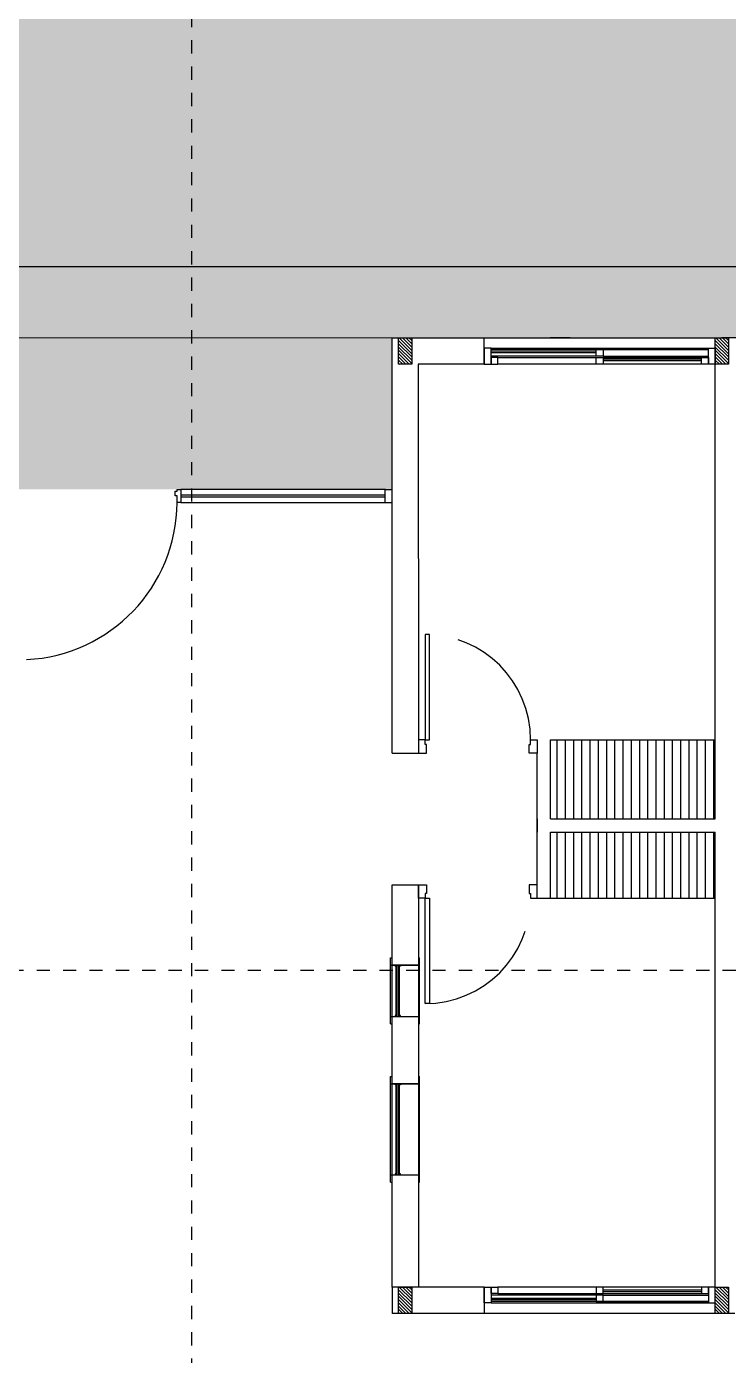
# Model space of a CAD drawing. Header units: metres. Extents: x -22 to 82, y -7 to 32.
# Drawn here: x -10.76 to -5.44, y 12.78 to 22.86 of the extents above; entities that cross this region are included whole.
import ezdxf

# ---------------------------------------------------------------- set-up
doc = ezdxf.new("R2010")
doc.units = ezdxf.units.M
doc.header["$LTSCALE"] = 2
doc.header["$MEASUREMENT"] = 0
for name, pattern in [('$0$DASHED', [0.75, 0.5, -0.25]), ('BORDER', [44.45, 12.7, -6.35, 12.7, -6.35, 0, -6.35]), ('DASHDOT', [25.4, 12.7, -6.35, 0, -6.35])]:
    doc.linetypes.add(name, pattern=pattern)
for name, color, linetype in [('PDF2_-FADE-IS-AFMONT', 160, 'CONTINUOUS'), ('ZHATCH_VEREDA', 254, 'CONTINUOUS'), ('ZLINEA_DE_EJES', 6, 'BORDER'), ('ZSILUETAEDIFICIO', 253, 'CONTINUOUS'), ('ZVEREDA', 253, 'CONTINUOUS')]:
    doc.layers.add(name, color=color, linetype=linetype)

msp = doc.modelspace()

# ---------------------------------------------------------------- hatches: boundary and pattern name
at = {"layer": 'ZHATCH_VEREDA'}
h = msp.add_hatch(color=256, dxfattribs=at)
h.dxf.hatch_style = 1
h.paths.add_polyline_path([(-5.493, 30.05), (-19.189, 30.05), (-19.189, 20.497), (-18.245, 20.5), (-10.844, 20.499), (-10.845, 19.35), (-7.994, 19.35), (-7.994, 20.5), (10.205, 20.5), (10.205, 24.6), (10.106, 24.6), (10.106, 24.5), (10.105, 24.5), (10.105, 22.911), (7.706, 22.911), (7.705, 24.5), (7.705, 24.5), (7.705, 24.6), (2.906, 24.6), (2.906, 24.499), (2.906, 24.5), (2.905, 22.903), (0.491, 22.911), (0.505, 24.6), (-4.881, 24.6), (-5.493, 24.6)])
at = {"layer": 'ZSILUETAEDIFICIO'}
h = msp.add_hatch(dxfattribs=at)
h.set_pattern_fill('ANSI31', color=256, scale=0.14, angle=90)
h.set_pattern_definition([(135, (-2.949241, 121.854648), (-0.0123743687, -0.0123743687), [])])
h.paths.add_polyline_path([(-7.844, 20.5), (-7.944, 20.5), (-7.944, 20.3), (-7.844, 20.3)])
h = msp.add_hatch(dxfattribs=at)
h.set_pattern_fill('ANSI31', color=256, scale=0.14, angle=90)
h.set_pattern_definition([(135, (-0.549241, 121.854648), (-0.0123743687, -0.0123743687), [])])
h.paths.add_polyline_path([(-5.444, 20.5), (-5.544, 20.5), (-5.544, 20.3), (-5.444, 20.3)])
h = msp.add_hatch(dxfattribs=at)
h.set_pattern_fill('ANSI31', color=256, scale=0.14, angle=90)
h.set_pattern_definition([(135, (-2.949241, 114.654648), (-0.0123743687, -0.0123743687), [])])
h.paths.add_polyline_path([(-7.844, 13.3), (-7.944, 13.3), (-7.944, 13.1), (-7.844, 13.1)])
h = msp.add_hatch(dxfattribs=at)
h.set_pattern_fill('ANSI31', color=256, scale=0.14, angle=90)
h.set_pattern_definition([(135, (-0.549241, 114.654648), (-0.0123743687, -0.0123743687), [])])
h.paths.add_polyline_path([(-5.444, 13.3), (-5.544, 13.3), (-5.544, 13.1), (-5.444, 13.1)])
at = {"layer": 'ZVEREDA'}
h = msp.add_hatch(dxfattribs=at)
h.set_pattern_fill('AR-SAND', color=256, scale=0.08)
h.set_pattern_definition([(37.5, (100.32176, 117.4582), (-0.00503947, 0.1541459), [0, -0.1216, 0, -0.136, 0, -0.13]), (7.5, (100.32176, 117.4582), (0.14158214, 0.22577169), [0, -0.0656, 0, -0.1096, 0, -0.042]), (327.5, (100.22336, 117.4582), (0.24913135, 0.00045272), [0, -0.04, 0, -0.144, 0, -0.188]), (317.5, (100.22336, 117.4582), (0.24049013, 0.07021405), [0, -0.02, 0, -0.0944, 0, -0.108])])
h.paths.add_polyline_path([(31.458, 30.1), (-5.58, 30.142), (-5.496, 24.71), (0.505, 24.715), (0.505, 23.025), (2.905, 23.025), (2.906, 24.715), (7.706, 24.715), (7.706, 23.025), (10.105, 23.025), (10.106, 24.715), (12.506, 24.715), (14.906, 24.715), (14.906, 23.025), (17.305, 23.025), (17.306, 24.715), (22.105, 24.635), (22.105, 23.025), (24.505, 23.025), (24.505, 24.634), (31.458, 24.615), (29.306, 24.615), (29.306, 20.611), (30.506, 20.613), (30.506, 24.615), (31.458, 24.615)])
h.paths.add_polyline_path([(3.275, 29.847), (21.851, 29.847), (21.851, 26.263), (3.275, 26.263)], flags=16)
edge = h.paths.add_edge_path(flags=0)
edge.add_line((4.191, 28.453), (4.192, 28.453))
edge.add_arc((4.031, 28.479), 0.163, 351.0385, 357.366)
edge.add_arc((4.113, 28.475), 0.0811, 344.5372, 357.3661, ccw=False)
edge = h.paths.add_edge_path(flags=0)
edge.add_arc((4.129, 28.484), 0.0424, 8.4462, 17.0428)
edge.add_arc((4.049, 28.469), 0.125, 3.3255, 12.6571, ccw=False)
edge.add_arc((4.01, 28.466), 0.163, 3.3255, 5.868)
edge.add_arc((4.024, 28.468), 0.149, 5.8679, 8.4462)
edge = h.paths.add_edge_path(flags=0)
edge.add_arc((4.188, 27.71), 0.00551, 0, 44.6492, ccw=False)
edge.add_line((4.193, 27.71), (4.193, 27.711))
edge.add_arc((4.083, 27.721), 0.111, 354.3758, 357.7808)
edge.add_arc((4.083, 27.727), 0.111, 354.846, 363.6004)
edge.add_arc((4.265, 27.716), 0.0736, 165.5855, 181.0366)
edge = h.paths.add_edge_path(flags=0)
edge.add_ellipse((4.156, 27.552), major_axis=(-0.005, 0.552), ratio=0.076457, start_angle=264.4117, end_angle=281.9146, ccw=False)
edge.add_arc((-177.003, 27.246), 181.202, 0, 0.07994, ccw=False)
edge.add_line((4.198, 27.246), (4.21, 27.659))
edge.add_ellipse((4.187, 27.778), major_axis=(0.016, -0.108), ratio=0.516109, start_angle=337.0553, end_angle=345.8043, ccw=False)
edge = h.paths.add_edge_path(flags=0)
edge.add_arc((387.038, 26.573), 383.177, 179.79628, 179.82272, ccw=False)
edge.add_arc((63.477, 27.724), 59.614, 179.62423, 179.79628, ccw=False)
edge.add_arc((107.913, 27.433), 104.051, 179.48922, 179.62423, ccw=False)
edge.add_arc((4.909, 28.326), 1.043, 173.5744, 178.1176, ccw=False)
edge.add_arc((3.942, 28.436), 0.0701, 136.944, 174.9431, ccw=False)
edge.add_arc((3.94, 28.445), 0.0627, 98.5726, 141.1717, ccw=False)
edge.add_arc((3.972, 28.274), 0.237, 91.7834, 100.1162, ccw=False)
edge.add_arc((4.161, 22.186), 6.328, 91.0127, 91.7834, ccw=False)
edge.add_line((4.05, 28.513), (4.169, 28.515))
edge.add_line((4.169, 28.515), (4.18, 28.53))
edge.add_arc((4.191, 28.525), 0.0124, 51.761, 153.6132, ccw=False)
edge.add_line((4.198, 28.535), (4.198, 28.536))
edge.add_arc((4.193, 28.516), 0.0211, 75.9141, 183.0668)
edge.add_line((4.172, 28.515), (4.05, 28.513))
edge.add_arc((4.161, 22.186), 6.328, 91.0127, 91.7834)
edge.add_arc((3.972, 28.274), 0.237, 91.7834, 100.1162)
edge.add_arc((3.941, 28.445), 0.0627, 100.1162, 120.5229)
edge.add_arc((3.942, 28.437), 0.0701, 117.9506, 158.4595)
edge.add_arc((4.001, 28.416), 0.133, 159.246, 175.8968)
edge.add_arc((4.909, 28.351), 1.043, 175.8968, 179.4892)
edge.add_arc((107.913, 27.433), 104.051, 179.48922, 179.62423)
edge.add_arc((63.477, 27.724), 59.614, 179.62423, 179.79628)
edge.add_arc((387.038, 26.573), 383.177, 179.79628, 179.82272)
edge.add_line((3.863, 27.759), (3.885, 27.721))
edge.add_arc((3.929, 27.748), 0.0526, 211.8735, 222.0821)
edge.add_arc((3.94, 27.758), 0.0672, 222.0818, 230.2564)
edge.add_arc((3.958, 27.783), 0.0983, 231.4181, 254.9742)
edge.add_arc((3.959, 27.776), 0.0912, 253.174, 268.2173)
edge.add_arc((3.969, 41.249), 13.565, 269.9489, 270.3533)
edge.add_arc((4.05, 16.955), 10.73, 89.5076, 89.9854, ccw=False)
edge.add_arc((4.13, 27.54), 0.145, 64.1703, 85.4495, ccw=False)
edge.add_arc((4.192, 27.666), 0.00437, 1.4283, 68.3499, ccw=False)
edge.add_arc((4.197, 27.677), 0.0106, 212.0429, 263.0773, ccw=False)
edge.add_arc((4.201, 27.71), 0.0405, 231.8085, 252.485, ccw=False)
edge.add_arc((4.162, 27.663), 0.0209, 48.5314, 82.6306)
edge.add_arc((4.119, 27.133), 0.552, 85.311, 89.9948)
edge.add_arc((4.118, 16.955), 10.73, 89.9948, 90.3533)
edge.add_arc((4.074, 41.249), 13.565, 269.5047, 269.9091, ccw=False)
edge.add_arc((3.957, 27.777), 0.0912, 239.2648, 269.9489, ccw=False)
edge.add_arc((3.94, 27.758), 0.0672, 215.7669, 243.3781, ccw=False)
edge.add_line((3.886, 27.719), (3.863, 27.759))
edge = h.paths.add_edge_path(flags=0)
edge.add_arc((3.982, 27.777), 0.00397, 57.0935, 128.0095, ccw=False)
edge.add_arc((3.984, 27.777), 0.00357, -36.3961, 80.5164, ccw=False)
edge.add_arc((3.985, 27.776), 0.00181, 293.7972, 335.1241, ccw=False)
edge.add_arc((3.985, 27.776), 0.00219, 257.1682, 293.7965, ccw=False)
edge.add_arc((3.986, 27.779), 0.00532, 238.2827, 257.1685, ccw=False)
edge.add_arc((3.98, 27.777), 0.00343, 99.0297, 315.498, ccw=False)
edge = h.paths.add_edge_path(flags=0)
edge.add_arc((4.004, 27.777), 0.0042, 179.5419, 270.4581)
edge.add_arc((4.004, 27.777), 0.0042, 269.35, 383.1232)
edge.add_arc((4.004, 27.777), 0.0042, 19.9641, 182.4789)
edge = h.paths.add_edge_path(flags=0)
edge.add_arc((3.979, 28.43), 0.000965, 125.0908, 237.6009)
edge.add_arc((3.996, 28.407), 0.0279, 127.8062, 268.779)
edge.add_line((3.995, 28.379), (4.003, 28.386))
edge.add_arc((4.1, 28.388), 0.0974, 166.3647, 180.7016, ccw=False)
edge.add_arc((3.992, 28.42), 0.0168, 325.7976, 488.4775)
edge.add_arc((3.995, 28.452), 0.0238, 233.411, 272.5959)
edge.add_arc((3.987, 28.425), 0.01, 20.1732, 145.4473)

# ---------------------------------------------------------------- linework, layer by layer
at = {"layer": 'PDF2_-FADE-IS-AFMONT', "const_width": 0.00849, "elevation": 0}
msp.add_lwpolyline([(14.534, 9.311), (14.534, 4.305), (31.249, 4.305), (31.241, 20.5), (-18.464, 20.5)], dxfattribs=at)
at = {"layer": 'ZLINEA_DE_EJES', "linetype": 'DASHDOT', "ltscale": 0.001}
for p, q in [((-9.515, 30.357, 0), (-9.515, -5.109, 0)), ((-20.688, 15.703, 0), (33.382, 15.703, 0))]:
    msp.add_line(p, q, dxfattribs=at)
at = {"layer": 'ZSILUETAEDIFICIO'}
for p, q in [((31.206, 21.038), (-18.845, 21.038)), ((-7.994, 17.35), (-7.994, 20.5)), ((-7.994, 20.5), (-7.296, 20.5)), ((-7.296, 20.5), (-5.495, 20.5)), ((-7.295, 20.3), (-7.295, 20.5)), ((-6.645, 20.5), (-6.795, 20.5)), ((-5.545, 16.85), (-5.545, 20.5)), ((-4.894, 20.5, 0), (-5.494, 20.5, 0)), ((-7.244, 20.421, 0), (-5.595, 20.421, 0)), ((-6.446, 20.398, 0), (-7.244, 20.398, 0)), ((-6.446, 20.386, 0), (-7.244, 20.386, 0)), ((-5.595, 20.411, 0), (-6.446, 20.411, 0)), ((-6.393, 20.361, 0), (-5.595, 20.361, 0)), ((-7.295, 20.3), (-7.795, 20.3)), ((-7.795, 20.3), (-7.794, 17.35)), ((-7.191, 20.35, 0), (-6.446, 20.35, 0)), ((-5.648, 20.337, 0), (-6.393, 20.337, 0)), ((-5.648, 20.325, 0), (-6.393, 20.325, 0)), ((-7.709, 18.25, 0), (-7.744, 18.25, 0)), ((-7.744, 18.25, 0), (-7.744, 17.45, 0)), ((-7.709, 17.45, 0), (-7.709, 18.25, 0)), ((-7.794, 17.45, 0), (-7.794, 17.35, 0)), ((-7.744, 17.45, 0), (-7.794, 17.45, 0)), ((-7.744, 17.415, 0), (-7.744, 17.45, 0)), ((-7.744, 17.45, 0), (-7.709, 17.45, 0)), ((-6.944, 17.415, 0), (-6.944, 17.45, 0)), ((-6.944, 17.45, 0), (-6.894, 17.45, 0)), ((-6.894, 17.45, 0), (-6.894, 17.35, 0)), ((-6.794, 16.85), (-6.794, 17.45)), ((-6.794, 17.45), (-5.545, 17.45)), ((-7.994, 17.35), (-7.794, 17.35)), ((-7.794, 17.35, 0), (-7.734, 17.35, 0)), ((-7.734, 17.415, 0), (-7.744, 17.415, 0)), ((-7.734, 17.35, 0), (-7.734, 17.415, 0)), ((-6.954, 17.35, 0), (-6.954, 17.415, 0)), ((-6.954, 17.415, 0), (-6.944, 17.415, 0)), ((-6.894, 17.35, 0), (-6.954, 17.35, 0)), ((-6.894, 16.25), (-6.894, 17.35)), ((-6.894, 16.85), (-6.894, 16.75)), ((-6.794, 16.85), (-5.545, 16.85)), ((-6.894, 16.65), (-6.894, 16.75)), ((-6.794, 16.75), (-5.545, 16.75)), ((-6.794, 16.25), (-6.794, 16.75)), ((-5.545, 13.1), (-5.545, 16.75)), ((-7.994, 15.938), (-7.994, 16.35)), ((-7.994, 16.35), (-7.794, 16.35)), ((-7.794, 16.25, 0), (-7.794, 16.35, 0)), ((-7.794, 16.35, 0), (-7.734, 16.35, 0)), ((-7.794, 16.35), (-7.794, 15.741)), ((-7.734, 16.35, 0), (-7.734, 16.285, 0)), ((-6.894, 16.35, 0), (-6.954, 16.35, 0)), ((-6.954, 16.35, 0), (-6.954, 16.285, 0)), ((-6.894, 16.25, 0), (-6.894, 16.35, 0)), ((-7.744, 16.25, 0), (-7.794, 16.25, 0)), ((-7.734, 16.285, 0), (-7.744, 16.285, 0)), ((-7.744, 16.285, 0), (-7.744, 16.25, 0)), ((-7.744, 16.25, 0), (-7.709, 16.25, 0)), ((-7.744, 15.45, 0), (-7.744, 16.25, 0)), ((-7.709, 16.25, 0), (-7.709, 15.45, 0)), ((-6.954, 16.285, 0), (-6.944, 16.285, 0)), ((-6.944, 16.285, 0), (-6.944, 16.25, 0)), ((-6.944, 16.25, 0), (-6.894, 16.25, 0)), ((-6.894, 16.25), (-6.794, 16.25)), ((-6.794, 16.25), (-5.545, 16.25)), ((-7.994, 15.741, 0), (-7.994, 15.938)), ((-7.794, 15.741, 0), (-7.994, 15.741, 0)), ((-7.964, 15.741, 0), (-7.938, 15.741, 0)), ((-7.709, 15.45, 0), (-7.744, 15.45, 0)), ((-7.994, 15.351, 0), (-7.794, 15.351, 0)), ((-7.994, 14.842, 0), (-7.994, 15.351, 0)), ((-7.964, 15.351, 0), (-7.938, 15.351, 0)), ((-7.794, 15.351, 0), (-7.794, 14.842, 0)), ((-7.794, 14.842, 0), (-7.994, 14.842, 0)), ((-7.964, 14.842, 0), (-7.938, 14.842, 0)), ((-7.994, 14.151, 0), (-7.794, 14.151, 0)), ((-7.994, 13.3, 0), (-7.994, 14.151, 0)), ((-7.964, 14.151, 0), (-7.938, 14.151, 0)), ((-7.794, 14.151, 0), (-7.794, 13.3, 0)), ((-7.994, 13.3), (-7.994, 13.1)), ((-7.794, 13.3, 0), (-7.994, 13.3, 0)), ((-7.295, 13.3), (-7.794, 13.3)), ((-7.295, 13.3), (-7.295, 13.1)), ((-6.446, 13.214, 0), (-7.244, 13.214, 0)), ((-7.191, 13.25, 0), (-6.446, 13.25, 0)), ((-5.648, 13.275, 0), (-6.393, 13.275, 0)), ((-5.648, 13.263, 0), (-6.393, 13.263, 0)), ((-6.393, 13.239, 0), (-5.595, 13.239, 0)), ((-6.446, 13.202, 0), (-7.244, 13.202, 0)), ((-7.244, 13.179, 0), (-5.595, 13.179, 0)), ((-5.595, 13.189, 0), (-6.446, 13.189, 0)), ((-7.794, 13.1), (-7.994, 13.1)), ((-7.295, 13.1), (-7.794, 13.1)), ((-5.545, 13.1), (-7.295, 13.1)), ((-5.395, 13.1), (-5.545, 13.1))]:
    msp.add_line(p, q, dxfattribs=at)
at = {"layer": 'ZSILUETAEDIFICIO', "linetype": 'Continuous'}
for p, q in [((-6.446, 20.411, 0), (-7.244, 20.411, 0)), ((-6.446, 20.361, 0), (-7.244, 20.361, 0)), ((-6.393, 20.411, 0), (-5.595, 20.411, 0)), ((-6.446, 20.3, 0), (-7.191, 20.3, 0)), ((-6.393, 20.35, 0), (-5.648, 20.35, 0)), ((-5.648, 20.3, 0), (-6.393, 20.3, 0)), ((-9.637, 19.3), (-9.637, 19.337)), ((-9.637, 19.337), (-9.624, 19.337)), ((-9.624, 19.3), (-9.637, 19.3)), ((-9.624, 19.337), (-9.624, 19.35)), ((-9.624, 19.35), (-9.594, 19.35)), ((-9.624, 19.25), (-9.624, 19.3)), ((-9.594, 19.35), (-9.594, 19.25)), ((-8.044, 19.35, 0), (-9.594, 19.35)), ((-8.046, 19.306, 0), (-9.594, 19.306)), ((-9.594, 19.294), (-8.046, 19.294, 0)), ((-8.046, 19.25, 0), (-8.046, 19.35, 0)), ((-8.046, 19.35, 0), (-7.994, 19.35, 0)), ((-9.594, 19.25), (-9.624, 19.25)), ((-9.594, 19.25), (-8.046, 19.25, 0)), ((-8.046, 19.25, 0), (-7.994, 19.25, 0)), ((-6.742, 16.85), (-6.742, 17.45)), ((-6.68, 16.85), (-6.68, 17.45)), ((-6.617, 16.85), (-6.617, 17.45)), ((-6.555, 16.85), (-6.555, 17.45)), ((-6.492, 16.85), (-6.492, 17.45)), ((-6.43, 16.85), (-6.43, 17.45)), ((-6.367, 16.85), (-6.367, 17.45)), ((-6.305, 16.85), (-6.305, 17.45)), ((-6.242, 16.85), (-6.242, 17.45)), ((-6.18, 16.85), (-6.18, 17.45)), ((-6.117, 16.85), (-6.117, 17.45)), ((-6.055, 16.85), (-6.055, 17.45)), ((-5.992, 16.85), (-5.992, 17.45)), ((-5.93, 16.85), (-5.93, 17.45)), ((-5.867, 16.85), (-5.867, 17.45)), ((-5.805, 16.85), (-5.805, 17.45)), ((-5.742, 16.85), (-5.742, 17.45)), ((-5.68, 16.85), (-5.68, 17.45)), ((-5.617, 16.85), (-5.617, 17.45)), ((-5.555, 16.85), (-5.555, 17.45)), ((-6.742, 16.25), (-6.742, 16.75)), ((-6.68, 16.25), (-6.68, 16.75)), ((-6.617, 16.25), (-6.617, 16.75)), ((-6.555, 16.25), (-6.555, 16.75)), ((-6.492, 16.25), (-6.492, 16.75)), ((-6.43, 16.25), (-6.43, 16.75)), ((-6.367, 16.25), (-6.367, 16.75)), ((-6.305, 16.25), (-6.305, 16.75)), ((-6.242, 16.25), (-6.242, 16.75)), ((-6.18, 16.25), (-6.18, 16.75)), ((-6.117, 16.25), (-6.117, 16.75)), ((-6.055, 16.25), (-6.055, 16.75)), ((-5.992, 16.25), (-5.992, 16.75)), ((-5.93, 16.25), (-5.93, 16.75)), ((-5.867, 16.25), (-5.867, 16.75)), ((-5.805, 16.25), (-5.805, 16.75)), ((-5.742, 16.25), (-5.742, 16.75)), ((-5.68, 16.25), (-5.68, 16.75)), ((-5.617, 16.25), (-5.617, 16.75)), ((-5.555, 16.25), (-5.555, 16.75)), ((-8.006, 15.297, 0), (-8.006, 15.796, 0)), ((-8.006, 15.796, 0), (-7.994, 15.796, 0)), ((-8.006, 15.741, 0), (-7.97, 15.741, 0)), ((-7.994, 15.351, 0), (-7.994, 15.741, 0)), ((-7.938, 15.734, 0), (-7.938, 15.741, 0)), ((-7.931, 15.734, 0), (-7.938, 15.734, 0)), ((-7.931, 15.741, 0), (-7.785, 15.741, 0)), ((-7.931, 15.741, 0), (-7.931, 15.734, 0)), ((-7.794, 15.796, 0), (-7.785, 15.796, 0)), ((-7.794, 15.741, 0), (-7.794, 15.351, 0)), ((-7.785, 15.297, 0), (-7.785, 15.796, 0)), ((-8.006, 15.351, 0), (-7.97, 15.351, 0)), ((-7.931, 15.359, 0), (-7.938, 15.359, 0)), ((-7.938, 15.359, 0), (-7.938, 15.351, 0)), ((-7.931, 15.351, 0), (-7.931, 15.359, 0)), ((-7.931, 15.351, 0), (-7.785, 15.351, 0)), ((-8.006, 15.297, 0), (-7.994, 15.297, 0)), ((-7.794, 15.297, 0), (-7.785, 15.297, 0)), ((-8.006, 14.096, 0), (-8.006, 14.896, 0)), ((-8.006, 14.896, 0), (-7.994, 14.896, 0)), ((-8.006, 14.842, 0), (-7.97, 14.842, 0)), ((-7.994, 14.151, 0), (-7.994, 14.842, 0)), ((-7.938, 14.834, 0), (-7.938, 14.842, 0)), ((-7.931, 14.834, 0), (-7.938, 14.834, 0)), ((-7.931, 14.842, 0), (-7.785, 14.842, 0)), ((-7.931, 14.842, 0), (-7.931, 14.834, 0)), ((-7.794, 14.896, 0), (-7.785, 14.896, 0)), ((-7.794, 14.842, 0), (-7.794, 14.151, 0)), ((-7.785, 14.096, 0), (-7.785, 14.896, 0)), ((-8.006, 14.151, 0), (-7.97, 14.151, 0)), ((-7.931, 14.158, 0), (-7.938, 14.158, 0)), ((-7.938, 14.158, 0), (-7.938, 14.151, 0)), ((-7.931, 14.151, 0), (-7.931, 14.158, 0)), ((-7.931, 14.151, 0), (-7.785, 14.151, 0)), ((-8.006, 14.096, 0), (-7.994, 14.096, 0)), ((-7.794, 14.096, 0), (-7.785, 14.096, 0)), ((-6.446, 13.239, 0), (-7.244, 13.239, 0)), ((-6.446, 13.3, 0), (-7.191, 13.3, 0)), ((-5.648, 13.3, 0), (-6.393, 13.3, 0)), ((-6.393, 13.25, 0), (-5.648, 13.25, 0)), ((-6.446, 13.189, 0), (-7.244, 13.189, 0)), ((-6.393, 13.189, 0), (-5.595, 13.189, 0))]:
    msp.add_line(p, q, dxfattribs=at)
at = {"layer": 'ZSILUETAEDIFICIO', "color": 252, "ltscale": 2}
for p, q in [((-7.794, 15.758, 0), (-7.794, 15.758, 0)), ((-7.794, 15.758, 0), (-7.794, 15.758, 0)), ((-7.794, 15.758, 0), (-7.794, 15.758, 0)), ((-7.794, 14.858, 0), (-7.794, 14.858, 0)), ((-7.794, 14.858, 0), (-7.794, 14.858, 0)), ((-7.794, 14.858, 0), (-7.794, 14.858, 0))]:
    msp.add_line(p, q, dxfattribs=at)
at = {"layer": 'ZSILUETAEDIFICIO'}
for points in [[(-7.944, 20.5), (-7.844, 20.5), (-7.844, 20.3), (-7.944, 20.3)], [(-5.544, 20.5), (-5.444, 20.5), (-5.444, 20.3), (-5.544, 20.3)], [(-7.944, 13.3), (-7.844, 13.3), (-7.844, 13.1), (-7.944, 13.1)], [(-5.544, 13.3), (-5.444, 13.3), (-5.444, 13.1), (-5.544, 13.1)]]:
    msp.add_lwpolyline(points, close=True, dxfattribs=at)
at = {"layer": 'ZSILUETAEDIFICIO', "linetype": 'Continuous', "elevation": 0}
for points in [[(-7.295, 20.3), (-7.244, 20.3), (-7.244, 20.421), (-7.295, 20.421)], [(-6.393, 20.361), (-6.446, 20.361), (-6.446, 20.411), (-6.393, 20.411)], [(-5.545, 20.3), (-5.595, 20.3), (-5.595, 20.421), (-5.545, 20.421)], [(-7.244, 20.3), (-7.191, 20.3), (-7.191, 20.35), (-7.244, 20.35)], [(-6.393, 20.3), (-6.446, 20.3), (-6.446, 20.35), (-6.393, 20.35)], [(-5.595, 20.3), (-5.648, 20.3), (-5.648, 20.35), (-5.595, 20.35)], [(-7.295, 13.3), (-7.244, 13.3), (-7.244, 13.179), (-7.295, 13.179)], [(-7.244, 13.3), (-7.191, 13.3), (-7.191, 13.25), (-7.244, 13.25)], [(-6.393, 13.3), (-6.446, 13.3), (-6.446, 13.25), (-6.393, 13.25)], [(-6.393, 13.239), (-6.446, 13.239), (-6.446, 13.189), (-6.393, 13.189)], [(-5.595, 13.3), (-5.648, 13.3), (-5.648, 13.25), (-5.595, 13.25)], [(-5.545, 13.3), (-5.595, 13.3), (-5.595, 13.179), (-5.545, 13.179)]]:
    msp.add_lwpolyline(points, close=True, dxfattribs=at)
for points in [[(-7.964, 15.741), (-7.964, 15.741), (-7.964, 15.734), (-7.97, 15.734), (-7.97, 15.741)], [(-7.964, 15.351), (-7.964, 15.741)], [(-7.958, 15.351), (-7.958, 15.741)], [(-7.944, 15.351), (-7.944, 15.741)], [(-7.938, 15.351), (-7.938, 15.741)], [(-7.964, 15.351), (-7.964, 15.351), (-7.964, 15.359), (-7.97, 15.359), (-7.97, 15.351)], [(-7.964, 14.842), (-7.964, 14.842), (-7.964, 14.834), (-7.97, 14.834), (-7.97, 14.842)], [(-7.964, 14.151), (-7.964, 14.842)], [(-7.958, 14.151), (-7.958, 14.842)], [(-7.944, 14.151), (-7.944, 14.842)], [(-7.938, 14.151), (-7.938, 14.842)], [(-7.964, 14.151), (-7.964, 14.151), (-7.964, 14.158), (-7.97, 14.158), (-7.97, 14.151)]]:
    msp.add_lwpolyline(points, dxfattribs=at)
at = {"layer": 'ZSILUETAEDIFICIO', "ltscale": 3}
msp.add_arc((-10.821, 19.255), 1.197, 272.71, 359.7471, dxfattribs=at)
at = {"layer": 'ZSILUETAEDIFICIO', "linetype": '$0$DASHED'}
for centre, start, end in [((-7.744, 17.45, 0), 0, 90), ((-7.744, 16.25, 0), 270, 0)]:
    msp.add_arc(centre, 0.8, start, end, dxfattribs=at)

doc.saveas('drawing.dxf')
